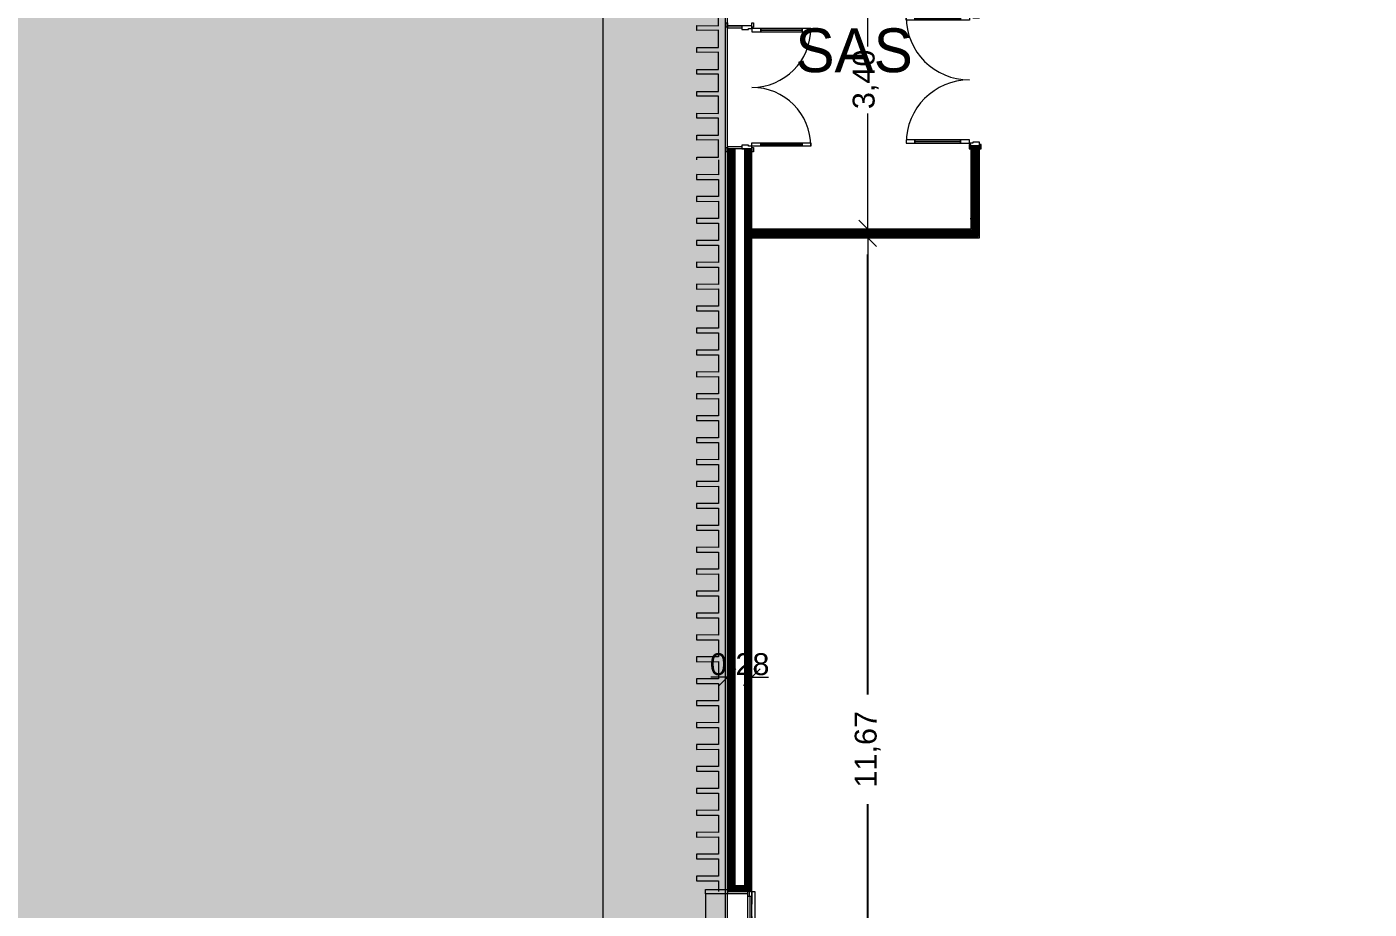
# Model space of a CAD drawing. Header units: millimetres. Extents: x 141848 to 1648660, y -821378 to -151356.
# Drawn here: x 211238 to 226544, y -214692 to -204629 of the extents above; entities that cross this region are included whole.
import ezdxf

# ---------------------------------------------------------------- set-up
doc = ezdxf.new("R2010")
doc.units = ezdxf.units.MM
doc.header["$MEASUREMENT"] = 0
doc.linetypes.add('Traits', pattern=[282.222223, 141.111112, -141.111112])
doc.linetypes.add('Wipeout_Contour', pattern=[1000, 0, -1000])
for name, color, linetype in [('Cotations - 1_100', 7, 'Continuous'), ('Fenêtres ARCHICAD', 7, 'Continuous'), ('Hachure', 7, 'Continuous'), ('Nouveau_0', 7, 'Continuous'), ('Portes ARCHICAD', 7, 'Continuous'), ('Sols_ Dalles', 7, 'Continuous'), ('Structure - Murs extérieurs', 7, 'Continuous')]:
    doc.layers.add(name, color=color, linetype=linetype)
doc.styles.add('STYLE_GENERE_1', font='')
doc.styles.add('STYLE_GENERE_2', font='')
doc.styles.get('STYLE_GENERE_1').set_extended_font_data('Agency FB')
doc.styles.get('STYLE_GENERE_2').set_extended_font_data('Arial')
doc.dimstyles.new('STYLE_GENERE__1', dxfattribs={"dimtxt": 250, "dimasz": 190, "dimexe": 1.25, "dimexo": 0.625, "dimgap": 0, "dimtad": 1, "dimlfac": 0.001, "dimtxsty": 'STYLE_GENERE_2', "dimblk": 'ARROWHEAD_6', "dimblk1": 'ARROWHEAD_6', "dimblk2": 'ARROWHEAD_6', "dimcen": 2.5, "dimse1": 1, "dimse2": 1, "dimclrd": 7, "dimclre": 7, "dimclrt": 7, "dimazin": 3, "dimtfac": 1, "dimtmove": 0, "dimatfit": 3})
doc.dimstyles.new('STYLE_GENERE__4', dxfattribs={"dimtxt": 250, "dimasz": 190, "dimexe": 1.25, "dimexo": 0.625, "dimgap": 0, "dimtad": 1, "dimlfac": 0.001, "dimtxsty": 'STYLE_GENERE_2', "dimblk": 'ARROWHEAD_6', "dimblk1": 'ARROWHEAD_6', "dimblk2": 'ARROWHEAD_6', "dimcen": 2.5, "dimse1": 1, "dimse2": 1, "dimclrd": 7, "dimclre": 7, "dimclrt": 7, "dimazin": 3, "dimtfac": 1, "dimtmove": 0, "dimatfit": 3})
pattern_1 = [(45, (0, 175), (-55.68466, 55.68466), [0, -52.5, 0, -78.75]), (110, (175, 175), (74.000794, 26.934086), [0, -38.5, 0, -66.5])]
pattern_2 = [(45, (0, 0), (-7.0710678, 7.0710678), [])]
pattern_3 = [(45, (0, 175), (-55.68466, 55.68466), [0, -52.5, 0, -78.75]), (110, (175, 175), (74.000794, 26.934086), [0, -38.5, 0, -66.5])]
pattern_4 = [(45, (0, 0), (-7.0710678, 7.0710678), [])]

# ---------------------------------------------------------------- blocks, each defined once
blk = doc.blocks.new('Mur_120_1', base_point=(219506, -207021))
at = {"color": 254, "linetype": 'Wipeout_Contour', "lineweight": 0, "ltscale": 910864.752415}
blk.add_wipeout([(222086, -207021), (222101, -207036), (222101, -207021)], dxfattribs=at).dxf.layer = 'Structure - Murs extérieurs'
at = {"layer": 'Structure - Murs extérieurs', "linetype": 'Continuous', "lineweight": 5, "true_color": 0x5f5f5f}
h = blk.add_hatch(dxfattribs=at)
h.set_pattern_fill('Enduit_0001', color=251, style=0, pattern_type=2)
h.set_pattern_definition(pattern_1)
h.paths.add_polyline_path([(222086, -207021), (222101, -207036), (222101, -207021)])
at = {"color": 254, "linetype": 'Wipeout_Contour', "lineweight": 0, "ltscale": 910504.350219}
blk.add_wipeout([(222001, -206936), (222016, -206951), (222016, -206936)], dxfattribs=at).dxf.layer = 'Structure - Murs extérieurs'
at = {"layer": 'Structure - Murs extérieurs', "linetype": 'Continuous', "lineweight": 5, "true_color": 0x5f5f5f}
h = blk.add_hatch(dxfattribs=at)
h.set_pattern_fill('Enduit_0001', color=251, style=0, pattern_type=2)
h.set_pattern_definition(pattern_1)
h.paths.add_polyline_path([(222001, -206936), (222016, -206951), (222016, -206936)])
at = {"color": 254, "linetype": 'Wipeout_Contour', "lineweight": 0, "ltscale": 910685.919997}
blk.add_wipeout([(222016, -206951), (222086, -207021), (222086, -206951)], dxfattribs=at).dxf.layer = 'Structure - Murs extérieurs'
at = {"layer": 'Structure - Murs extérieurs', "linetype": 'Continuous', "lineweight": 5, "true_color": 0x5f5f5f}
h = blk.add_hatch(dxfattribs=at)
h.set_pattern_fill('Briques_terre_cuite__int_97', color=251, style=0, pattern_type=2)
h.set_pattern_definition(pattern_2)
h.paths.add_polyline_path([(222016, -206951), (222086, -207021), (222086, -206951)])
at = {"color": 254, "linetype": 'Wipeout_Contour', "lineweight": 0, "ltscale": 1210700.337248336}
blk.add_wipeout([(222086, -207021), (219506, -207021), (219506, -207036), (222086, -207036)], dxfattribs=at).dxf.layer = 'Structure - Murs extérieurs'
at = {"layer": 'Structure - Murs extérieurs', "linetype": 'Continuous', "lineweight": 5, "true_color": 0x5f5f5f}
h = blk.add_hatch(dxfattribs=at)
h.set_pattern_fill('Enduit_0001', color=251, style=0, pattern_type=2)
h.set_pattern_definition(pattern_1)
h.paths.add_polyline_path([(222086, -207021), (219506, -207021), (219506, -207036), (222086, -207036)])
at = {"color": 254, "linetype": 'Wipeout_Contour', "lineweight": 0, "ltscale": 1210343.439575434}
blk.add_wipeout([(222001, -206936), (219506, -206936), (219506, -206951), (222001, -206951)], dxfattribs=at).dxf.layer = 'Structure - Murs extérieurs'
at = {"color": 254, "linetype": 'Wipeout_Contour', "lineweight": 0, "ltscale": 910865.42149}
blk.add_wipeout([(222086, -207036), (222101, -207036), (222086, -207021)], dxfattribs=at).dxf.layer = 'Structure - Murs extérieurs'
at = {"layer": 'Structure - Murs extérieurs', "linetype": 'Continuous', "lineweight": 5, "true_color": 0x5f5f5f}
h = blk.add_hatch(dxfattribs=at)
h.set_pattern_fill('Enduit_0001', color=251, style=0, pattern_type=2)
h.set_pattern_definition(pattern_1)
h.paths.add_polyline_path([(222001, -206936), (219506, -206936), (219506, -206951), (222001, -206951)])
h = blk.add_hatch(dxfattribs=at)
h.set_pattern_fill('Enduit_0001', color=251, style=0, pattern_type=2)
h.set_pattern_definition(pattern_1)
h.paths.add_polyline_path([(222086, -207036), (222101, -207036), (222086, -207021)])
at = {"color": 254, "linetype": 'Wipeout_Contour', "lineweight": 0, "ltscale": 910505.018999}
blk.add_wipeout([(222001, -206951), (222016, -206951), (222001, -206936)], dxfattribs=at).dxf.layer = 'Structure - Murs extérieurs'
at = {"layer": 'Structure - Murs extérieurs', "linetype": 'Continuous', "lineweight": 5, "true_color": 0x5f5f5f}
h = blk.add_hatch(dxfattribs=at)
h.set_pattern_fill('Enduit_0001', color=251, style=0, pattern_type=2)
h.set_pattern_definition(pattern_1)
h.paths.add_polyline_path([(222001, -206951), (222016, -206951), (222001, -206936)])
at = {"color": 254, "linetype": 'Wipeout_Contour', "lineweight": 0, "ltscale": 1210481.659494453}
blk.add_wipeout([(222016, -206951), (219506, -206951), (219506, -207021), (222016, -207021)], dxfattribs=at).dxf.layer = 'Structure - Murs extérieurs'
at = {"layer": 'Structure - Murs extérieurs', "linetype": 'Continuous', "lineweight": 5, "true_color": 0x5f5f5f}
h = blk.add_hatch(dxfattribs=at)
h.set_pattern_fill('Briques_terre_cuite__int_97', color=251, style=0, pattern_type=2)
h.set_pattern_definition(pattern_2)
h.paths.add_polyline_path([(222016, -206951), (219506, -206951), (219506, -207021), (222016, -207021)])
at = {"color": 254, "linetype": 'Wipeout_Contour', "lineweight": 0, "ltscale": 910683.859404}
blk.add_wipeout([(222016, -207021), (222086, -207021), (222016, -206951)], dxfattribs=at).dxf.layer = 'Structure - Murs extérieurs'
at = {"layer": 'Structure - Murs extérieurs', "linetype": 'Continuous', "lineweight": 5, "true_color": 0x5f5f5f}
h = blk.add_hatch(dxfattribs=at)
h.set_pattern_fill('Briques_terre_cuite__int_97', color=251, style=0, pattern_type=2)
h.set_pattern_definition(pattern_2)
h.paths.add_polyline_path([(222016, -207021), (222086, -207021), (222016, -206951)])
at = {"layer": 'Structure - Murs extérieurs', "color": 7, "linetype": 'Continuous', "lineweight": 5}
for p, q in [((222016, -206951), (222016, -206936)), ((222016, -206951), (219506, -206951)), ((219506, -207021), (222016, -207021)), ((222016, -207021), (222086, -207021)), ((222086, -207021), (222086, -206951))]:
    blk.add_line(p, q, dxfattribs=at)
at = {"layer": 'Structure - Murs extérieurs', "color": 7, "linetype": 'Continuous', "lineweight": 5, "flags": 128}
for points in [[(222001, -206936), (219506, -206936)], [(219506, -207036), (222101, -207036)], [(222101, -207036), (222101, -207021)]]:
    blk.add_lwpolyline(points, dxfattribs=at)
blk = doc.blocks.new('Porte double 25_6')
at = {"layer": 'Portes ARCHICAD', "color": 7, "linetype": 'Continuous', "lineweight": 5}
for p, q in [((-722, 722), (-722, 622)), ((-682, 722), (-722, 722)), ((-722, 622), (-682, 622)), ((-702, 622), (-702, 100)), ((-682, 622), (-682, 722)), ((682, 622), (682, 722)), ((682, 722), (722, 722)), ((722, 622), (682, 622)), ((702, 622), (702, 100)), ((722, 722), (722, 622)), ((-737, 4), (-787, 4)), ((-787, 4), (-787, -15)), ((-722, 0), (-750, 0)), ((-750, 0), (-750, -115)), ((-737, -15), (-737, 4)), ((-682, 100), (-722, 100)), ((-722, 100), (-722, 0)), ((-722, -40), (-722, 0)), ((-722, 0), (-682, 0)), ((-682, 0), (-682, 100)), ((682, 0), (682, 100)), ((682, 100), (722, 100)), ((722, 0), (682, 0)), ((722, 100), (722, 0)), ((750, 0), (722, 0)), ((722, 0), (722, -40)), ((787, 4), (737, 4)), ((737, 4), (737, -15)), ((750, -115), (750, 0)), ((787, -15), (787, 4)), ((-787, -15), (-737, -15)), ((-750, -15), (-787, -15)), ((-750, -15), (-787, -15)), ((-737, -115), (-787, -115)), ((-787, -115), (-787, -134)), ((-750, -115), (-787, -115)), ((-750, -115), (-787, -115)), ((-787, -134), (-737, -134)), ((-750, -30), (-750, -15)), ((-750, -30), (-750, -15)), ((-750, -100), (-750, -30)), ((-750, -100), (-750, -30)), ((-750, -115), (-750, -100)), ((-750, -115), (-750, -100)), ((-750, -115), (-710, -115)), ((-737, -134), (-737, -115)), ((-710, -40), (-722, -40)), ((-710, -115), (-710, -40)), ((722, -40), (710, -40)), ((710, -40), (710, -115)), ((710, -115), (750, -115)), ((737, -15), (787, -15)), ((787, -115), (737, -115)), ((737, -115), (737, -134)), ((737, -134), (787, -134)), ((750, -30), (750, -15)), ((750, -30), (750, -15)), ((750, -15), (787, -15)), ((750, -15), (787, -15)), ((750, -100), (750, -30)), ((750, -100), (750, -30)), ((750, -115), (750, -100)), ((750, -115), (750, -100)), ((750, -115), (787, -115)), ((750, -115), (787, -115)), ((787, -134), (787, -115))]:
    blk.add_line(p, q, dxfattribs=at)
at = {"layer": 'Portes ARCHICAD', "color": 7, "linetype": 'Continuous', "lineweight": 5, "flags": 128}
for points in [[(-722, 622), (-722, 100), (-702, 100), (-702, 622)], [(-702, 622), (-702, 100), (-682, 100), (-682, 622)], [(702, 622), (702, 100), (682, 100), (682, 622)], [(722, 622), (722, 100), (702, 100), (702, 622)]]:
    blk.add_lwpolyline(points, close=True, dxfattribs=at)
at = {"layer": 'Portes ARCHICAD', "color": 7, "linetype": 'Continuous', "lineweight": 5}
for centre, start, end in [((-722, 0), 0, 90), ((722, 0), 90, 180)]:
    blk.add_arc(centre, 722, start, end, dxfattribs=at)
blk = doc.blocks.new('Mur_121_1', base_point=(222086, -207021))
at = {"color": 254, "linetype": 'Wipeout_Contour', "lineweight": 0, "ltscale": 1206171.474469902}
blk.add_wipeout([(222086, -204485), (222101, -204485), (222101, -203449), (222086, -203449)], dxfattribs=at).dxf.layer = 'Structure - Murs extérieurs'
at = {"color": 254, "linetype": 'Wipeout_Contour', "lineweight": 0, "ltscale": 1213055.47515418}
blk.add_wipeout([(222086, -205985), (222086, -207021), (222101, -207021), (222101, -205985)], dxfattribs=at).dxf.layer = 'Structure - Murs extérieurs'
at = {"layer": 'Structure - Murs extérieurs', "linetype": 'Continuous', "lineweight": 5, "true_color": 0x5f5f5f}
h = blk.add_hatch(dxfattribs=at)
h.set_pattern_fill('Enduit_0001', color=251, style=0, pattern_type=2)
h.set_pattern_definition(pattern_1)
h.paths.add_polyline_path([(222086, -204485), (222101, -204485), (222101, -203449), (222086, -203449)])
h = blk.add_hatch(dxfattribs=at)
h.set_pattern_fill('Enduit_0001', color=251, style=0, pattern_type=2)
h.set_pattern_definition(pattern_1)
h.paths.add_polyline_path([(222086, -205985), (222086, -207021), (222101, -207021), (222101, -205985)])
at = {"color": 254, "linetype": 'Wipeout_Contour', "lineweight": 0, "ltscale": 1206035.946293775}
blk.add_wipeout([(222001, -203534), (222001, -204485), (222016, -204485), (222016, -203534)], dxfattribs=at).dxf.layer = 'Structure - Murs extérieurs'
at = {"color": 254, "linetype": 'Wipeout_Contour', "lineweight": 0, "ltscale": 1212690.574585266}
blk.add_wipeout([(222001, -206936), (222016, -206936), (222016, -205985), (222001, -205985)], dxfattribs=at).dxf.layer = 'Structure - Murs extérieurs'
at = {"layer": 'Structure - Murs extérieurs', "linetype": 'Continuous', "lineweight": 5, "true_color": 0x5f5f5f}
h = blk.add_hatch(dxfattribs=at)
h.set_pattern_fill('Enduit_0001', color=251, style=0, pattern_type=2)
h.set_pattern_definition(pattern_1)
h.paths.add_polyline_path([(222001, -203534), (222001, -204485), (222016, -204485), (222016, -203534)])
h = blk.add_hatch(dxfattribs=at)
h.set_pattern_fill('Enduit_0001', color=251, style=0, pattern_type=2)
h.set_pattern_definition(pattern_1)
h.paths.add_polyline_path([(222001, -206936), (222016, -206936), (222016, -205985), (222001, -205985)])
at = {"color": 254, "linetype": 'Wipeout_Contour', "lineweight": 0, "ltscale": 1206140.860014736}
blk.add_wipeout([(222016, -204485), (222086, -204485), (222086, -203519), (222016, -203519)], dxfattribs=at).dxf.layer = 'Structure - Murs extérieurs'
at = {"color": 254, "linetype": 'Wipeout_Contour', "lineweight": 0, "ltscale": 1212835.525588944}
blk.add_wipeout([(222016, -205985), (222016, -206951), (222086, -206951), (222086, -205985)], dxfattribs=at).dxf.layer = 'Structure - Murs extérieurs'
at = {"layer": 'Structure - Murs extérieurs', "linetype": 'Continuous', "lineweight": 5, "true_color": 0x5f5f5f}
h = blk.add_hatch(dxfattribs=at)
h.set_pattern_fill('Briques_terre_cuite__int_97', color=251, style=0, pattern_type=2)
h.set_pattern_definition(pattern_2)
h.paths.add_polyline_path([(222016, -204485), (222086, -204485), (222086, -203519), (222016, -203519)])
h = blk.add_hatch(dxfattribs=at)
h.set_pattern_fill('Briques_terre_cuite__int_97', color=251, style=0, pattern_type=2)
h.set_pattern_definition(pattern_2)
h.paths.add_polyline_path([(222016, -205985), (222016, -206951), (222086, -206951), (222086, -205985)])
at = {"layer": 'Structure - Murs extérieurs', "color": 7, "linetype": 'Continuous', "lineweight": 5}
for p, q in [((222016, -203534), (222016, -203519)), ((222016, -203534), (222016, -204485)), ((222086, -203519), (222086, -203449)), ((222086, -204485), (222086, -203519)), ((222001, -204485), (222001, -204448)), ((222016, -204485), (222001, -204485)), ((222086, -204485), (222016, -204485)), ((222101, -204485), (222086, -204485)), ((222101, -204485), (222101, -204448)), ((222001, -205985), (222001, -206022)), ((222016, -205985), (222001, -205985)), ((222016, -205985), (222016, -206936)), ((222086, -205985), (222016, -205985)), ((222086, -206951), (222086, -205985)), ((222101, -205985), (222086, -205985)), ((222101, -205985), (222101, -206022)), ((222016, -206951), (222016, -206936)), ((222086, -207021), (222086, -206951))]:
    blk.add_line(p, q, dxfattribs=at)
at = {"layer": 'Structure - Murs extérieurs', "color": 7, "linetype": 'Continuous', "lineweight": 5, "flags": 128}
for points in [[(222001, -203534), (222001, -204485)], [(222101, -204485), (222101, -203449)], [(222001, -205985), (222001, -206936)], [(222101, -207021), (222101, -205985)]]:
    blk.add_lwpolyline(points, dxfattribs=at)
at = {"layer": 'Portes ARCHICAD', "color": 7, "linetype": 'Continuous', "lineweight": 5, "zscale": 1000, "rotation": 90}
blk.add_blockref('Porte double 25_6', (221986, -205235), dxfattribs=at)
blk = doc.blocks.new('Tôle profilée 25')
at = {"color": 7, "linetype": 'Continuous', "lineweight": 5}
for p, q in [((0, 8347.3), (0, 8176.5)), ((-250, 8177.5), (-250, 8150)), ((0, 8176.5), (-250, 8177.5)), ((-250, 8150), (-250, 8122.5)), ((-250, 8122.5), (0, 8123.5)), ((0, 8123.5), (0, 7926.5)), ((-250, 7927.5), (-250, 7900)), ((0, 7926.5), (-250, 7927.5)), ((-250, 7900), (-250, 7872.5)), ((-250, 7872.5), (0, 7873.5)), ((0, 7873.5), (0, 7676.5)), ((-250, 7677.5), (-250, 7650)), ((0, 7676.5), (-250, 7677.5)), ((-250, 7650), (-250, 7622.5)), ((-250, 7622.5), (0, 7623.5)), ((0, 7623.5), (0, 7426.5)), ((-250, 7427.5), (-250, 7400)), ((0, 7426.5), (-250, 7427.5)), ((-250, 7400), (-250, 7372.5)), ((-250, 7372.5), (0, 7373.5)), ((0, 7373.5), (0, 7176.5)), ((-250, 7177.5), (-250, 7150)), ((0, 7176.5), (-250, 7177.5)), ((-250, 7150), (-250, 7122.5)), ((-250, 7122.5), (0, 7123.5)), ((0, 7123.5), (0, 6926.5)), ((-250, 6927.5), (-250, 6900)), ((0, 6926.5), (-250, 6927.5)), ((-250, 6900), (-250, 6872.5)), ((-250, 6872.5), (0, 6873.5)), ((0, 6873.5), (0, 6676.5)), ((-250, 6677.5), (-250, 6650)), ((0, 6676.5), (-250, 6677.5)), ((-250, 6650), (-250, 6622.5)), ((-250, 6622.5), (0, 6623.5)), ((0, 6623.5), (0, 6426.5)), ((-250, 6427.5), (-250, 6400)), ((0, 6426.5), (-250, 6427.5)), ((-250, 6400), (-250, 6372.5)), ((-250, 6372.5), (0, 6373.5)), ((0, 6373.5), (0, 6176.5)), ((-250, 6177.5), (-250, 6150)), ((0, 6176.5), (-250, 6177.5)), ((-250, 6150), (-250, 6122.5)), ((-250, 6122.5), (0, 6123.5)), ((0, 6123.5), (0, 5926.5)), ((-250, 5927.5), (-250, 5900)), ((0, 5926.5), (-250, 5927.5)), ((-250, 5900), (-250, 5872.5)), ((-250, 5872.5), (0, 5873.5)), ((0, 5873.5), (0, 5676.5)), ((-250, 5677.5), (-250, 5650)), ((0, 5676.5), (-250, 5677.5)), ((-250, 5650), (-250, 5622.5)), ((-250, 5622.5), (0, 5623.5)), ((0, 5623.5), (0, 5426.5)), ((-250, 5427.5), (-250, 5400)), ((0, 5426.5), (-250, 5427.5)), ((-250, 5400), (-250, 5372.5)), ((-250, 5372.5), (0, 5373.5)), ((0, 5373.5), (0, 5176.5)), ((-250, 5177.5), (-250, 5150)), ((0, 5176.5), (-250, 5177.5)), ((-250, 5150), (-250, 5122.5)), ((-250, 5122.5), (0, 5123.5)), ((0, 5123.5), (0, 4926.5)), ((-250, 4927.5), (-250, 4900)), ((0, 4926.5), (-250, 4927.5)), ((-250, 4900), (-250, 4872.5)), ((-250, 4872.5), (0, 4873.5)), ((0, 4873.5), (0, 4676.5)), ((-250, 4677.5), (-250, 4650)), ((0, 4676.5), (-250, 4677.5)), ((-250, 4650), (-250, 4622.5)), ((-250, 4622.5), (0, 4623.5)), ((0, 4623.5), (0, 4426.5)), ((-250, 4427.5), (-250, 4400)), ((0, 4426.5), (-250, 4427.5)), ((-250, 4400), (-250, 4372.5)), ((-250, 4372.5), (0, 4373.5)), ((0, 4373.5), (0, 4176.5)), ((-250, 4177.5), (-250, 4150)), ((0, 4176.5), (-250, 4177.5)), ((-250, 4150), (-250, 4122.5)), ((-250, 4122.5), (0, 4123.5)), ((0, 4123.5), (0, 3926.5)), ((-250, 3927.5), (-250, 3900)), ((0, 3926.5), (-250, 3927.5)), ((-250, 3900), (-250, 3872.5)), ((-250, 3872.5), (0, 3873.5)), ((0, 3873.5), (0, 3676.5)), ((-250, 3677.5), (-250, 3650)), ((0, 3676.5), (-250, 3677.5)), ((-250, 3650), (-250, 3622.5)), ((-250, 3622.5), (0, 3623.5)), ((0, 3623.5), (0, 3426.5)), ((-250, 3427.5), (-250, 3400)), ((0, 3426.5), (-250, 3427.5)), ((-250, 3400), (-250, 3372.5)), ((-250, 3372.5), (0, 3373.5)), ((0, 3373.5), (0, 3176.5)), ((-250, 3177.5), (-250, 3150)), ((0, 3176.5), (-250, 3177.5)), ((-250, 3150), (-250, 3122.5)), ((-250, 3122.5), (0, 3123.5)), ((0, 3123.5), (0, 2926.5)), ((-250, 2927.5), (-250, 2900)), ((0, 2926.5), (-250, 2927.5)), ((-250, 2900), (-250, 2872.5)), ((-250, 2872.5), (0, 2873.5)), ((0, 2873.5), (0, 2676.5)), ((-250, 2677.5), (-250, 2650)), ((0, 2676.5), (-250, 2677.5)), ((-250, 2650), (-250, 2622.5)), ((-250, 2622.5), (0, 2623.5)), ((0, 2623.5), (0, 2426.5)), ((-250, 2427.5), (-250, 2400)), ((0, 2426.5), (-250, 2427.5)), ((-250, 2400), (-250, 2372.5)), ((-250, 2372.5), (0, 2373.5)), ((0, 2373.5), (0, 2176.5)), ((-250, 2177.5), (-250, 2150)), ((0, 2176.5), (-250, 2177.5)), ((-250, 2150), (-250, 2122.5)), ((-250, 2122.5), (0, 2123.5)), ((0, 2123.5), (0, 1926.5)), ((-250, 1927.5), (-250, 1900)), ((0, 1926.5), (-250, 1927.5)), ((-250, 1900), (-250, 1872.5)), ((-250, 1872.5), (0, 1873.5)), ((0, 1873.5), (0, 1676.5)), ((-250, 1677.5), (-250, 1650)), ((0, 1676.5), (-250, 1677.5)), ((-250, 1650), (-250, 1622.5)), ((-250, 1622.5), (0, 1623.5)), ((0, 1623.5), (0, 1426.5)), ((-250, 1427.5), (-250, 1400)), ((0, 1426.5), (-250, 1427.5)), ((-250, 1400), (-250, 1372.5)), ((-250, 1372.5), (0, 1373.5)), ((0, 1373.5), (0, 1176.5)), ((-250, 1177.5), (-250, 1150)), ((0, 1176.5), (-250, 1177.5)), ((-250, 1150), (-250, 1122.5)), ((-250, 1122.5), (0, 1123.5)), ((0, 1123.5), (0, 926.5)), ((-250, 927.5), (-250, 900)), ((0, 926.5), (-250, 927.5)), ((-250, 900), (-250, 872.5)), ((-250, 872.5), (0, 873.5)), ((0, 873.5), (0, 676.5)), ((-250, 677.5), (-250, 650)), ((0, 676.5), (-250, 677.5)), ((-250, 650), (-250, 622.5)), ((-250, 622.5), (0, 623.5)), ((0, 623.5), (0, 426.5)), ((-250, 427.5), (-250, 400)), ((0, 426.5), (-250, 427.5)), ((-250, 400), (-250, 372.5)), ((-250, 372.5), (0, 373.5)), ((0, 373.5), (0, 176.5)), ((-250, 177.5), (-250, 150)), ((0, 176.5), (-250, 177.5)), ((-250, 150), (-250, 122.5)), ((-250, 122.5), (0, 123.5)), ((0, 123.5), (0, 0))]:
    blk.add_line(p, q, dxfattribs=at)
blk = doc.blocks.new('Tôle profilée 25_42')
at = {"color": 7, "linetype": 'Continuous', "lineweight": 5}
for p, q in [((-250, 1652.7), (-250, 1650)), ((-250, 1650), (-250, 1622.5)), ((-250, 1622.5), (0, 1623.5)), ((0, 1623.5), (0, 1426.5)), ((-250, 1427.5), (-250, 1400)), ((0, 1426.5), (-250, 1427.5)), ((-250, 1400), (-250, 1372.5)), ((-250, 1372.5), (0, 1373.5)), ((0, 1373.5), (0, 1176.5)), ((-250, 1177.5), (-250, 1150)), ((0, 1176.5), (-250, 1177.5)), ((-250, 1150), (-250, 1122.5)), ((-250, 1122.5), (0, 1123.5)), ((0, 1123.5), (0, 926.5)), ((-250, 927.5), (-250, 900)), ((0, 926.5), (-250, 927.5)), ((-250, 900), (-250, 872.5)), ((-250, 872.5), (0, 873.5)), ((0, 873.5), (0, 676.5)), ((-250, 677.5), (-250, 650)), ((0, 676.5), (-250, 677.5)), ((-250, 650), (-250, 622.5)), ((-250, 622.5), (0, 623.5)), ((0, 623.5), (0, 426.5)), ((-250, 427.5), (-250, 400)), ((0, 426.5), (-250, 427.5)), ((-250, 400), (-250, 372.5)), ((-250, 372.5), (0, 373.5)), ((0, 373.5), (0, 176.5)), ((-250, 177.5), (-250, 150)), ((0, 176.5), (-250, 177.5)), ((-250, 150), (-250, 122.5)), ((-250, 122.5), (0, 123.5)), ((0, 123.5), (0, 0))]:
    blk.add_line(p, q, dxfattribs=at)
blk = doc.blocks.new('*D469')
at = {"layer": 'Cotations - 1_100', "color": 7, "linetype": 'Continuous', "lineweight": 5}
for p, q in [((219026, -177546), (218826, -177746)), ((218926, -177833), (218926, -177458)), ((219606, -177546), (219406, -177746)), ((219506, -177833), (219506, -177458)), ((218926, -177646), (219506, -177646))]:
    blk.add_line(p, q, dxfattribs=at)
blk = doc.blocks.new('ARROWHEAD_6')
at = {"color": 0, "linetype": 'Continuous', "lineweight": 0}
for p, q in [((0, 0), (-1, 0)), ((-0.5, -0.5), (0.5, 0.5))]:
    blk.add_line(p, q, dxfattribs=at)
blk = doc.blocks.new('*D535')
at = {"layer": 'Cotations - 1_100', "color": 7, "linetype": 'Continuous', "lineweight": 5}
for p, q in [((195475, -218881), (195275, -219081)), ((195375, -219169), (195375, -218794)), ((219326, -218881), (219126, -219081)), ((219226, -219169), (219226, -218794)), ((195225, -218981), (195375, -218981)), ((195375, -218981), (219226, -218981))]:
    blk.add_line(p, q, dxfattribs=at)
at = {"layer": 'Cotations - 1_100', "color": 7, "lineweight": 5, "char_height": 250, "attachment_point": 7, "style": 'STYLE_GENERE_2'}
for s, insert in [('\\A1;{\\pql;\\fArial|b0|i0|c0|p38;23,85}', (206540, -218931)), ('\\A1;{\\pql;\\fArial|b0|i0|c0|p38;0,28}', (218460, -218931))]:
    blk.add_mtext(s, dxfattribs=dict(at, insert=insert))
blk = doc.blocks.new('*D580')
at = {"layer": 'Cotations - 1_100', "color": 7, "linetype": 'Continuous', "lineweight": 5}
for p, q in [((221014, -206936), (220639, -206936)), ((220726, -206836), (220926, -207036)), ((220926, -207136), (220726, -206936)), ((220826, -207036), (220826, -206936)), ((221014, -207036), (220639, -207036))]:
    blk.add_line(p, q, dxfattribs=at)
blk = doc.blocks.new('*D581')
at = {"layer": 'Cotations - 1_100', "color": 7, "linetype": 'Continuous', "lineweight": 5}
for p, q in [((221014, -203534), (220639, -203534)), ((220926, -203634), (220726, -203434)), ((220826, -204853), (220826, -203534)), ((220826, -206936), (220826, -205617)), ((221014, -206936), (220639, -206936)), ((220726, -206836), (220926, -207036))]:
    blk.add_line(p, q, dxfattribs=at)
at = {"layer": 'Cotations - 1_100', "color": 7, "lineweight": 5, "char_height": 250, "attachment_point": 7, "rotation": 90, "style": 'STYLE_GENERE_2'}
for s, insert in [('\\A1;{\\pql;\\fArial|b0|i0|c0|p38;0,10}', (220614, -203817)), ('\\A1;{\\pql;\\fArial|b0|i0|c0|p38;3,40}', (220951, -205568))]:
    blk.add_mtext(s, dxfattribs=dict(at, insert=insert))
blk = doc.blocks.new('Fenêtre 25_2')
at = {"layer": 'Fenêtres ARCHICAD', "color": 7, "linetype": 'Continuous', "lineweight": 5}
for p, q in [((-775, 480), (-825, 480)), ((-825, 480), (-825, 230)), ((-775, 480), (775, 480)), ((-775, 230), (-775, 480)), ((825, 480), (775, 480)), ((775, 480), (775, 230)), ((825, 230), (825, 480)), ((-825, 230), (-775, 230)), ((-825, 230), (-800, 230)), ((-825, 230), (-800, 230)), ((-775, 230), (-800, 230)), ((-800, 230), (-800, 0)), ((-800, 215), (-800, 230)), ((-800, 215), (-800, 230)), ((-800, 145), (-800, 215)), ((-800, 145), (-800, 215)), ((-800, 145), (-800, 215)), ((-800, 145), (-800, 215)), ((-775, 0), (-775, 230)), ((800, 230), (775, 230)), ((775, 230), (775, 0)), ((775, 230), (825, 230)), ((800, 0), (800, 230)), ((800, 215), (800, 230)), ((800, 215), (800, 230)), ((800, 230), (825, 230)), ((800, 230), (825, 230)), ((800, 145), (800, 215)), ((800, 145), (800, 215)), ((800, 145), (800, 215)), ((800, 145), (800, 215)), ((-800, 0), (-775, 0)), ((775, 0), (800, 0)), ((-800, -20), (800, -20)), ((-800, -50), (-800, -83)), ((-800, -83), (800, -83)), ((800, -83), (800, -50))]:
    blk.add_line(p, q, dxfattribs=at)
at = {"layer": 'Fenêtres ARCHICAD', "color": 7, "linetype": 'Traits', "lineweight": 5}
blk.add_line((-800, -50), (800, -50), dxfattribs=at)
at = {"color": 254, "linetype": 'Wipeout_Contour', "lineweight": 0, "ltscale": 3003.33026}
blk.add_wipeout([(-750, 0), (-750, -50), (750, -50), (750, 0)], dxfattribs=at).dxf.layer = 'Fenêtres ARCHICAD'
at = {"layer": 'Fenêtres ARCHICAD', "color": 7, "linetype": 'Continuous', "lineweight": 5}
for p, q in [((-800, 35), (-800, 145)), ((-800, 35), (-800, 145)), ((-800, 35), (-800, 145)), ((-800, 35), (-800, 145)), ((-800, 0), (-800, 35)), ((-800, 0), (-800, 35)), ((-800, 0), (-750, 0)), ((-800, -35), (-800, 0)), ((-800, -35), (-800, 0)), ((-750, 0), (-750, -50)), ((-750, 0), (750, 0)), ((750, -50), (750, 0)), ((750, 0), (800, 0)), ((800, 35), (800, 145)), ((800, 35), (800, 145)), ((800, 35), (800, 145)), ((800, 35), (800, 145)), ((800, 0), (800, 35)), ((800, 0), (800, 35)), ((800, -35), (800, 0)), ((800, -35), (800, 0)), ((-800, -50), (-800, -35)), ((-800, -50), (-800, -35)), ((-750, -50), (-800, -50)), ((-750, -25), (750, -25)), ((750, -50), (-750, -50)), ((800, -50), (750, -50)), ((800, -50), (800, -35)), ((800, -50), (800, -35))]:
    blk.add_line(p, q, dxfattribs=at)
blk = doc.blocks.new('Porte double 25')
at = {"layer": 'Portes ARCHICAD', "color": 7, "linetype": 'Continuous', "lineweight": 5}
for p, q in [((-672, 672), (-672, 572)), ((-632, 672), (-672, 672)), ((-632, 572), (-632, 672)), ((632, 572), (632, 672)), ((632, 672), (672, 672)), ((672, 672), (672, 572)), ((-672, 572), (-632, 572)), ((-652, 572), (-652, 100)), ((672, 572), (632, 572)), ((652, 572), (652, 100)), ((-737, 0), (-737, 19)), ((-737, 19), (-687, 19)), ((-687, 0), (-737, 0)), ((-700, 0), (-737, 0)), ((-700, 0), (-737, 0)), ((-672, 0), (-700, 0)), ((-700, 0), (-700, -115)), ((-700, 0), (-700, -15)), ((-700, 0), (-700, -15)), ((-687, 19), (-687, 0)), ((-632, 100), (-672, 100)), ((-672, 100), (-672, 0)), ((-672, -40), (-672, 0)), ((-672, 0), (-632, 0)), ((-632, 0), (-632, 100)), ((632, 0), (632, 100)), ((632, 100), (672, 100)), ((672, 0), (632, 0)), ((672, 100), (672, 0)), ((700, 0), (672, 0)), ((672, 0), (672, -40)), ((687, 19), (737, 19)), ((687, 0), (687, 19)), ((737, 0), (687, 0)), ((700, -115), (700, 0)), ((700, 0), (700, -15)), ((700, 0), (700, -15)), ((700, 0), (737, 0)), ((700, 0), (737, 0)), ((737, 19), (737, 0)), ((-700, -15), (-700, -85)), ((-700, -15), (-700, -85)), ((-700, -85), (-700, -115)), ((-700, -85), (-700, -115)), ((-700, -280), (-700, -115)), ((-700, -115), (-675, -115)), ((-700, -115), (-660, -115)), ((-700, -115), (-700, -195)), ((-700, -115), (-700, -195)), ((-675, -115), (-675, -280)), ((-660, -40), (-672, -40)), ((-660, -115), (-660, -40)), ((672, -40), (660, -40)), ((660, -40), (660, -115)), ((660, -115), (700, -115)), ((675, -280), (675, -115)), ((675, -115), (700, -115)), ((700, -15), (700, -85)), ((700, -15), (700, -85)), ((700, -85), (700, -115)), ((700, -85), (700, -115)), ((700, -115), (700, -280)), ((700, -115), (700, -195)), ((700, -115), (700, -195)), ((-737, -299), (-737, -280)), ((-737, -280), (-687, -280)), ((-700, -280), (-737, -280)), ((-700, -280), (-737, -280)), ((-687, -299), (-737, -299)), ((-700, -195), (-700, -265)), ((-700, -195), (-700, -265)), ((-700, -265), (-700, -280)), ((-700, -265), (-700, -280)), ((-675, -280), (-700, -280)), ((-687, -280), (-687, -299)), ((700, -280), (675, -280)), ((687, -280), (737, -280)), ((687, -299), (687, -280)), ((737, -299), (687, -299)), ((700, -195), (700, -265)), ((700, -195), (700, -265)), ((700, -265), (700, -280)), ((700, -265), (700, -280)), ((700, -280), (737, -280)), ((700, -280), (737, -280)), ((737, -280), (737, -299))]:
    blk.add_line(p, q, dxfattribs=at)
at = {"layer": 'Portes ARCHICAD', "color": 7, "linetype": 'Continuous', "lineweight": 5, "flags": 128}
for points in [[(-672, 572), (-672, 100), (-652, 100), (-652, 572)], [(-652, 572), (-652, 100), (-632, 100), (-632, 572)], [(652, 572), (652, 100), (632, 100), (632, 572)], [(672, 572), (672, 100), (652, 100), (652, 572)]]:
    blk.add_lwpolyline(points, close=True, dxfattribs=at)
at = {"layer": 'Portes ARCHICAD', "color": 7, "linetype": 'Continuous', "lineweight": 5}
for centre, start, end in [((-672, 0), 0, 90), ((672, 0), 90, 180)]:
    blk.add_arc(centre, 672, start, end, dxfattribs=at)
blk = doc.blocks.new('*D1152')
at = {"color": 7}
for p, q in [((219696, -177072), (231101, -177072)), ((232351, -177072), (243756, -177072))]:
    blk.add_line(p, q, dxfattribs=at)
at = {"layer": 'Defpoints'}
for p in [(219506, -177072), (219506, -207204), (243946, -207202)]:
    blk.add_point(p, dxfattribs=at)
at = {"layer": 'Cotations - 1_100', "color": 7, "xscale": 190, "yscale": 190, "rotation": 180}
blk.add_blockref('ARROWHEAD_6', (219506, -177072), dxfattribs=at)
at = {"layer": 'Cotations - 1_100', "color": 7, "xscale": 190, "yscale": 190}
blk.add_blockref('ARROWHEAD_6', (243946, -177072), dxfattribs=at)
at = {"layer": 'Cotations - 1_100', "color": 7, "insert": (231726, -176947), "char_height": 250, "attachment_point": 5, "style": 'STYLE_GENERE_2'}
blk.add_mtext('\\A1;{\\pql;\\fArial|b0|i0|c0|p38;24,44}', dxfattribs=at)
blk = doc.blocks.new('*D1173')
at = {"color": 7}
for p, q in [((220826, -212244), (220826, -207226)), ((220826, -218512), (220826, -213494))]:
    blk.add_line(p, q, dxfattribs=at)
at = {"layer": 'Defpoints'}
for p in [(220803, -207036), (220803, -218702), (220826, -218702)]:
    blk.add_point(p, dxfattribs=at)
at = {"layer": 'Cotations - 1_100', "color": 7, "xscale": 190, "yscale": 190}
for p, rotation in [((220826, -207036), 90), ((220826, -218702), 270)]:
    blk.add_blockref('ARROWHEAD_6', p, dxfattribs=dict(at, rotation=rotation))
at = {"layer": 'Cotations - 1_100', "color": 7, "insert": (220826, -212869), "char_height": 250, "attachment_point": 5, "rotation": 90, "style": 'STYLE_GENERE_2'}
blk.add_mtext('\\A1;{\\pql;\\fArial|b0|i0|c0|p38;11,67}', dxfattribs=at)
blk = doc.blocks.new('*D1185')
at = {"layer": 'Defpoints'}
for p in [(219226, -207204), (219506, -207204), (219226, -212046)]:
    blk.add_point(p, dxfattribs=at)
at = {"layer": 'Cotations - 1_100', "color": 7, "xscale": 190, "yscale": 190}
blk.add_blockref('ARROWHEAD_6', (219226, -212046), dxfattribs=at)
at = {"layer": 'Cotations - 1_100', "color": 7, "xscale": 190, "yscale": 190, "rotation": 180}
blk.add_blockref('ARROWHEAD_6', (219506, -212046), dxfattribs=at)
at = {"layer": 'Cotations - 1_100', "color": 7, "insert": (219366, -211921), "char_height": 250, "attachment_point": 5, "style": 'STYLE_GENERE_2'}
blk.add_mtext('\\A1;{\\pql;\\fArial|b0|i0|c0|p38;0,28}', dxfattribs=at)

msp = doc.modelspace()

# ---------------------------------------------------------------- hatches: boundary and pattern name
at = {"linetype": 'Continuous', "lineweight": 0, "true_color": 0x6f6f6f}
h = msp.add_hatch(color=8, dxfattribs=at)
h.paths.add_polyline_path([(141848.442, -295062.571), (269220.821, -293826.868), (269220.821, -270902.734), (268763.049, -270902.734), (254213.6, -271040.575), (254213.6, -163437.635), (153156.2, -163437.635), (153156.2, -271040.575), (153182.962, -271040.57), (153183.146, -272000.514, -0.409427364), (149183.681, -275935.042), (141848.442, -275935.042)])
h.paths.add_polyline_path([(158435.584, -260639.953), (155145.584, -260639.953), (155145.584, -248364.953), (155145.584, -243089.974), (155145.584, -242189.974), (158435.584, -242189.974)], flags=0)
h.paths.add_polyline_path([(161503.433, -171995.57), (161503.433, -193810.571), (161503.433, -230015.57), (161503.433, -260810.571), (196775.042, -260810.571), (196775.042, -222495.57), (186955.542, -222495.57), (186955.542, -218295.57), (196754.55, -218295.57), (196754.55, -208495.57), (196754.55, -204495.57), (193355.542, -204495.57), (193355.542, -195161.535), (195576.034, -195161.535), (195576.034, -189810.571), (217850.068, -189810.571), (217850.068, -262266.885), (245610.045, -262266.885), (245610.045, -253395.571), (245626.034, -253395.571), (246426.034, -253395.571), (247826.034, -253395.571), (247826.034, -248005.571), (247826.034, -246605.571), (245626.034, -246605.571), (245610.045, -246605.571), (245610.045, -171995.57), (212806.28, -171995.57)], flags=0)
h.paths.add_polyline_path([(162737.042, -269433.913, -0.09031866), (162858.773, -268727.623, -0.201448728), (163912.639, -267592.74, -0.104211445), (164718.006, -267415.055), (165317.979, -267409.371, -0.104044608), (166125.354, -267571.244, -0.238255457), (167284.257, -268953.318, -0.055188622), (167336.836, -269390.334), (167338.931, -269611.438), (167351.046, -270890.267), (167092.583, -271892.761, -0.267949192), (165370.083, -272909.124), (164770.11, -272914.808, -0.193717464), (163379.252, -272370.185, -0.070568756), (163028.663, -271931.262, -0.131652498), (162751.253, -270933.845)], flags=0)
h.paths.add_polyline_path([(175327.752, -275599.002, -0.415791099), (173316.986, -273599.031), (173316.986, -273452.052), (173330.488, -267377.824, -0.380556701), (175316.986, -265609.826), (175394.714, -265609.826), (175394.714, -270609.826), (190394.714, -270609.826), (190394.714, -265609.826), (195356.191, -265609.826, -0.414213562), (196856.191, -267109.826), (196856.191, -273660.699, -0.345501612), (195137.285, -275433.432)], flags=0)
h.paths.add_polyline_path([(205510.093, -271504.083, -0.134473934), (205230.948, -270484.937), (205230.948, -268984.937, -0.414213562), (207230.948, -266984.937), (207830.948, -266984.937, -0.414213562), (209830.948, -268984.937), (209830.948, -270484.937, -0.128820346), (209574.03, -271465.581, -0.270936291), (207830.948, -272484.937), (207230.948, -272484.937, -0.264979997)], flags=0)
h.paths.add_polyline_path([(217862.687, -273329.325), (217869.949, -267730.336, -0.098561509), (218100.718, -266943.721), (218117.681, -266951.545, -0.258849002), (219955.479, -265605.827), (219953.141, -265587.294), (220637.569, -265587.294), (220637.569, -265687.294), (220637.569, -270687.294), (250537.569, -270687.294), (250537.569, -265687.294), (252208.004, -265687.294), (254186.294, -265687.294), (254186.294, -267687.294), (254186.294, -271062.255, 0.001345761), (254186.323, -271073.021), (254197.209, -273095.233, -0.414213562), (252208.004, -275105.97), (243484.534, -275105.97, -0.005188955), (243431.438, -275116.103), (235447.992, -275196.191), (220071.012, -275253.24, -0.386553331), (217873.089, -273475.385, -0.025189219)], flags=0)
at = {"layer": 'Sols_ Dalles', "linetype": 'Continuous', "lineweight": 0, "true_color": 0x2e271c}
msp.add_hatch(color=250, dxfattribs=at).paths.add_polyline_path([(161503.433, -171995.57), (161503.433, -230015.57), (161503.433, -260810.571), (196775.042, -260810.571), (196775.042, -260795.571), (196775.042, -258649.982), (196775.042, -258010.558), (196775.042, -222495.57), (186955.542, -222495.57), (186955.542, -218295.57), (196754.55, -218295.57), (196754.55, -204495.57), (193355.542, -204495.57), (193355.542, -195161.535), (195576.034, -195161.535), (195576.034, -189810.571), (217805.542, -189810.571), (217805.542, -253395.57), (217805.542, -253415.571), (219205.542, -253415.571), (219205.542, -253395.57), (219205.542, -188410.571), (191955.542, -188410.571), (191955.542, -190035.076), (194140.476, -190023.061), (194160.967, -193749.52), (191976.034, -193761.535), (191955.542, -200380.57), (191955.542, -205895.57), (195354.55, -205895.57), (195354.55, -216895.57), (185555.542, -216895.57), (185555.542, -223895.57), (195354.55, -223895.57), (195354.55, -258649.982), (195354.55, -259410.571), (163990.222, -259410.571), (162860.681, -259410.571), (162860.681, -231415.57), (162860.681, -173395.57), (244226.034, -173395.57), (244226.034, -248005.571), (245626.034, -248005.571), (246426.034, -248005.571), (246426.034, -251817.03), (245610.045, -251817.03), (244211.034, -251817.03), (244211.034, -253395.571), (246426.034, -253395.571), (247826.034, -253395.571), (247826.034, -248005.571), (247826.034, -246605.571), (245626.034, -246605.571), (245626.034, -171995.57)])

# ---------------------------------------------------------------- linework, layer by layer
at = {"layer": 'Sols_ Dalles', "color": 250, "linetype": 'Continuous', "lineweight": 5, "true_color": 0x1f1f1f}
for points in [[(219205.542, -253395.57), (219205.542, -188410.571), (191955.542, -188410.571), (191955.542, -200380.57), (191955.542, -205895.57), (195354.55, -205895.57), (195354.55, -216895.57), (185555.542, -216895.57), (185555.542, -223895.57), (195354.55, -223895.57), (195354.55, -258649.982)], [(195576.034, -189810.571), (217805.542, -189810.571), (217805.542, -253395.57)]]:
    msp.add_lwpolyline(points, dxfattribs=at)

# ---------------------------------------------------------------- block references
at = {"color": 7, "linetype": 'Continuous', "lineweight": 5, "xscale": -1, "zscale": 1000, "rotation": 180}
msp.add_blockref('Tôle profilée 25_42', (219126.034, -204492.548), dxfattribs=at)
at = {"color": 7, "linetype": 'Continuous', "lineweight": 5, "zscale": 1000}
msp.add_blockref('Tôle profilée 25', (219125.542, -214492.548), dxfattribs=at)

# ---------------------------------------------------------------- dimensions: what is measured, and where the dimension line sits
at = {"layer": 'Cotations - 1_100', "color": 7, "linetype": 'Continuous', "lineweight": 5}
dim = msp.add_linear_dim(base=(219225.542, -218981.339), p1=(195375.042, -216895.57), p2=(219225.542, -213397.876), dimstyle='STYLE_GENERE__1', dxfattribs=at)
dim.commit()
dim.dimension.update_dxf_attribs({"geometry": '*D535', "text_midpoint": (206960.292, -218806.339), "dimtype": 160})

# ---------------------------------------------------------------- next in the draw order: block references
at = {"layer": 'Structure - Murs extérieurs', "color": 211, "lineweight": 5, "true_color": 0xfe55ff}
msp.add_blockref('Mur_120_1', (219505.542, -207020.754), dxfattribs=at)

# ---------------------------------------------------------------- next in the draw order: block references
msp.add_blockref('Mur_121_1', (222085.805, -207020.754), dxfattribs=at)

# ---------------------------------------------------------------- next in the draw order: dimensions: what is measured, and where the dimension line sits
at = {"layer": 'Cotations - 1_100', "color": 7, "linetype": 'Continuous', "lineweight": 5}
dim = msp.add_linear_dim(base=(219505.542, -177645.562), p1=(218925.542, -180905.403), p2=(219505.542, -213397.85), dimstyle='STYLE_GENERE__1', dxfattribs=at)
dim.commit()
dim.dimension.update_dxf_attribs({"geometry": '*D469', "text_midpoint": (218485.103, -177470.562), "dimtype": 160})
for base, p1, p2, picture, middle in [((220826.354, -203534.13), (220753.174, -206935.754), (220753.174, -203534.13), '*D581', (220826.354, -205242.808)), ((220826.354, -206935.754), (220803.174, -207035.754), (220753.174, -206935.754), '*D580', (220488.854, -206993.62))]:
    dim = msp.add_linear_dim(base=base, p1=p1, p2=p2, angle=90, dimstyle='STYLE_GENERE__4', dxfattribs=at)
    dim.commit()
    dim.dimension.update_dxf_attribs({"geometry": picture, "text_midpoint": middle, "dimtype": 160, "text_rotation": 90})
dim = msp.add_linear_dim(base=(220826.354, -218701.763), p1=(220803.174, -218701.763), p2=(220803.174, -207035.754), angle=90, dimstyle='STYLE_GENERE__4', override={"dimzin": 0}, dxfattribs=at)
dim.commit()
dim.dimension.update_dxf_attribs({"geometry": '*D1173', "text_midpoint": (220826.354, -212868.758)})

# ---------------------------------------------------------------- next in the draw order: linework, layer by layer
at = {"layer": 'Nouveau_0', "color": 7, "linetype": 'Continuous', "lineweight": 5}
msp.add_lwpolyline([(244226.034, -173395.57), (244226.034, -253395.57), (219226.034, -253395.57), (219226.034, -173395.57)], close=True, dxfattribs=at)

# ---------------------------------------------------------------- next in the draw order: texts
at = {"layer": 'Hachure', "color": 250, "linetype": 'Continuous', "lineweight": 5, "true_color": 0x1f1f1f, "insert": (220671.269, -204899.991), "char_height": 500, "attachment_point": 5, "style": 'STYLE_GENERE_1'}
msp.add_mtext('\\A1;{\\pqc;\\fAgency FB|b0|i0|c0|p34;SAS}', dxfattribs=at)

# ---------------------------------------------------------------- next in the draw order: wipeouts: each hides what was drawn before it
at = {"color": 254, "linetype": 'Wipeout_Contour', "lineweight": 0, "ltscale": 1215105.439319666}
msp.add_wipeout([(219225.542, -214492.548), (219240.542, -214492.548), (219240.542, -206019.512), (219225.542, -206019.512)], dxfattribs=at)

# ---------------------------------------------------------------- next in the draw order: hatches: boundary and pattern name
at = {"linetype": 'Continuous', "lineweight": 5, "true_color": 0x5f5f5f}
h = msp.add_hatch(dxfattribs=at)
h.set_pattern_fill('Enduit_0001', color=251, style=0, pattern_type=2)
h.set_pattern_definition(pattern_3)
h.paths.add_polyline_path([(219225.542, -214492.548), (219240.542, -214492.548), (219240.542, -206019.512), (219225.542, -206019.512)])

# ---------------------------------------------------------------- next in the draw order: wipeouts: each hides what was drawn before it
at = {"color": 254, "linetype": 'Wipeout_Contour', "lineweight": 0, "ltscale": 1215179.201276043}
msp.add_wipeout([(219240.542, -206019.512), (219240.542, -214492.548), (219310.542, -214422.548), (219310.542, -206019.512)], dxfattribs=at)

# ---------------------------------------------------------------- next in the draw order: hatches: boundary and pattern name
at = {"linetype": 'Continuous', "lineweight": 5, "true_color": 0x5f5f5f}
h = msp.add_hatch(dxfattribs=at)
h.set_pattern_fill('Briques_terre_cuite__int_97', color=251, style=0, pattern_type=2)
h.set_pattern_definition(pattern_4)
h.paths.add_polyline_path([(219240.542, -206019.512), (219240.542, -214492.548), (219310.542, -214422.548), (219310.542, -206019.512)])

# ---------------------------------------------------------------- next in the draw order: linework, layer by layer
at = {"color": 7, "linetype": 'Continuous', "lineweight": 5}
msp.add_line((219225.542, -206019.512), (219225.542, -206056.512), dxfattribs=at)

# ---------------------------------------------------------------- next in the draw order: wipeouts: each hides what was drawn before it
at = {"color": 254, "linetype": 'Wipeout_Contour', "lineweight": 0, "ltscale": 1215390.167905684}
msp.add_wipeout([(219310.542, -206019.512), (219310.542, -214422.548), (219420.542, -214422.548), (219420.542, -206019.512)], dxfattribs=at)

# ---------------------------------------------------------------- next in the draw order: linework, layer by layer
at = {"color": 7, "linetype": 'Continuous', "lineweight": 5}
for p, q in [((219240.542, -206019.512), (219225.542, -206019.512)), ((219310.542, -206019.512), (219240.542, -206019.512))]:
    msp.add_line(p, q, dxfattribs=at)

# ---------------------------------------------------------------- next in the draw order: wipeouts: each hides what was drawn before it
at = {"color": 254, "linetype": 'Wipeout_Contour', "lineweight": 0, "ltscale": 1215870.72562497}
msp.add_wipeout([(219490.542, -206019.512), (219490.542, -214492.548), (219505.542, -214492.548), (219505.542, -206019.512)], dxfattribs=at)

# ---------------------------------------------------------------- next in the draw order: hatches: boundary and pattern name
at = {"linetype": 'Continuous', "lineweight": 5, "true_color": 0x5f5f5f}
h = msp.add_hatch(dxfattribs=at)
h.set_pattern_fill('Enduit_0001', color=251, style=0, pattern_type=2)
h.set_pattern_definition(pattern_3)
h.paths.add_polyline_path([(219490.542, -206019.512), (219490.542, -214492.548), (219505.542, -214492.548), (219505.542, -206019.512)])

# ---------------------------------------------------------------- next in the draw order: wipeouts: each hides what was drawn before it
at = {"color": 254, "linetype": 'Wipeout_Contour', "lineweight": 0, "ltscale": 1215747.965289842}
msp.add_wipeout([(219420.542, -206019.512), (219420.542, -214492.548), (219490.542, -214492.548), (219490.542, -206019.512)], dxfattribs=at)

# ---------------------------------------------------------------- next in the draw order: hatches: boundary and pattern name
at = {"linetype": 'Continuous', "lineweight": 5, "true_color": 0x5f5f5f}
h = msp.add_hatch(dxfattribs=at)
h.set_pattern_fill('Briques_terre_cuite__int_97', color=251, style=0, pattern_type=2)
h.set_pattern_definition(pattern_4)
h.paths.add_polyline_path([(219420.542, -206019.512), (219420.542, -214492.548), (219490.542, -214492.548), (219490.542, -206019.512)])

# ---------------------------------------------------------------- next in the draw order: linework, layer by layer
at = {"color": 7, "linetype": 'Continuous', "lineweight": 5}
for p, q in [((219390.542, -206019.512), (219310.542, -206019.512)), ((219420.542, -206019.512), (219390.542, -206019.512)), ((219490.542, -206019.512), (219420.542, -206019.512)), ((219505.542, -206019.512), (219490.542, -206019.512)), ((219505.542, -206019.512), (219505.542, -206056.512))]:
    msp.add_line(p, q, dxfattribs=at)
at = {"color": 7, "linetype": 'Continuous', "lineweight": 5, "flags": 128}
msp.add_lwpolyline([(219505.542, -214492.548), (219505.542, -206019.512)], dxfattribs=at)

# ---------------------------------------------------------------- next in the draw order: block references
at = {"layer": 'Portes ARCHICAD', "color": 7, "linetype": 'Continuous', "lineweight": 5, "zscale": 1000, "rotation": 270}
msp.add_blockref('Porte double 25', (219505.542, -205319.512), dxfattribs=at)

# ---------------------------------------------------------------- next in the draw order: dimensions: what is measured, and where the dimension line sits
at = {"layer": 'Cotations - 1_100', "color": 7, "linetype": 'Continuous', "lineweight": 5}
for base, p1, p2, picture, middle in [((219505.542, -177071.511), (219505.542, -207204.46), (243946.034, -207202.207), '*D1152', (231725.788, -176946.511)), ((219225.542, -212045.778), (219225.542, -207204.486), (219505.542, -207204.46), '*D1185', (219365.542, -211920.778))]:
    dim = msp.add_linear_dim(base=base, p1=p1, p2=p2, dimstyle='STYLE_GENERE__1', override={"dimzin": 0}, dxfattribs=at)
    dim.commit()
    dim.dimension.update_dxf_attribs({"geometry": picture, "text_midpoint": middle})

# ---------------------------------------------------------------- next in the draw order: wipeouts: each hides what was drawn before it
at = {"color": 254, "linetype": 'Wipeout_Contour', "lineweight": 0, "ltscale": 1227065.212737041}
msp.add_wipeout([(219310.542, -214422.548), (219240.542, -214492.548), (219420.542, -214492.548), (219420.542, -214422.548)], dxfattribs=at)

# ---------------------------------------------------------------- next in the draw order: hatches: boundary and pattern name
at = {"linetype": 'Continuous', "lineweight": 5, "true_color": 0x5f5f5f}
h = msp.add_hatch(dxfattribs=at)
h.set_pattern_fill('Briques_terre_cuite__int_97', color=251, style=0, pattern_type=2)
h.set_pattern_definition(pattern_4)
h.paths.add_polyline_path([(219310.542, -214422.548), (219240.542, -214492.548), (219420.542, -214492.548), (219420.542, -214422.548)])

# ---------------------------------------------------------------- next in the draw order: linework, layer by layer
at = {"color": 7, "linetype": 'Continuous', "lineweight": 5}
for p, q in [((219240.542, -206019.512), (219240.542, -214492.548)), ((219310.542, -206019.512), (219310.542, -214422.548)), ((219420.542, -206019.512), (219420.542, -214422.548)), ((219490.542, -214492.548), (219490.542, -206019.512)), ((219310.542, -214422.548), (219420.542, -214422.548)), ((219225.542, -214467.548), (219225.542, -214492.548)), ((219240.542, -214492.548), (219225.542, -214492.548)), ((219310.542, -214492.548), (219240.542, -214492.548)), ((219310.542, -214492.548), (219240.542, -214492.548)), ((219420.542, -214492.548), (219310.542, -214492.548)), ((219420.542, -214492.548), (219310.542, -214492.548)), ((219455.542, -214492.548), (219420.542, -214492.548)), ((219490.542, -214492.548), (219455.542, -214492.548)), ((219505.542, -214492.548), (219490.542, -214492.548))]:
    msp.add_line(p, q, dxfattribs=at)
at = {"color": 7, "linetype": 'Continuous', "lineweight": 5, "flags": 128}
msp.add_lwpolyline([(219225.542, -206019.512), (219225.542, -214492.548)], dxfattribs=at)

# ---------------------------------------------------------------- next in the draw order: block references
at = {"layer": 'Fenêtres ARCHICAD', "color": 7, "linetype": 'Continuous', "lineweight": 5, "xscale": -1, "zscale": 1000, "rotation": 90}
msp.add_blockref('Fenêtre 25_2', (219455.542, -215292.548), dxfattribs=at)

doc.saveas('drawing.dxf')
